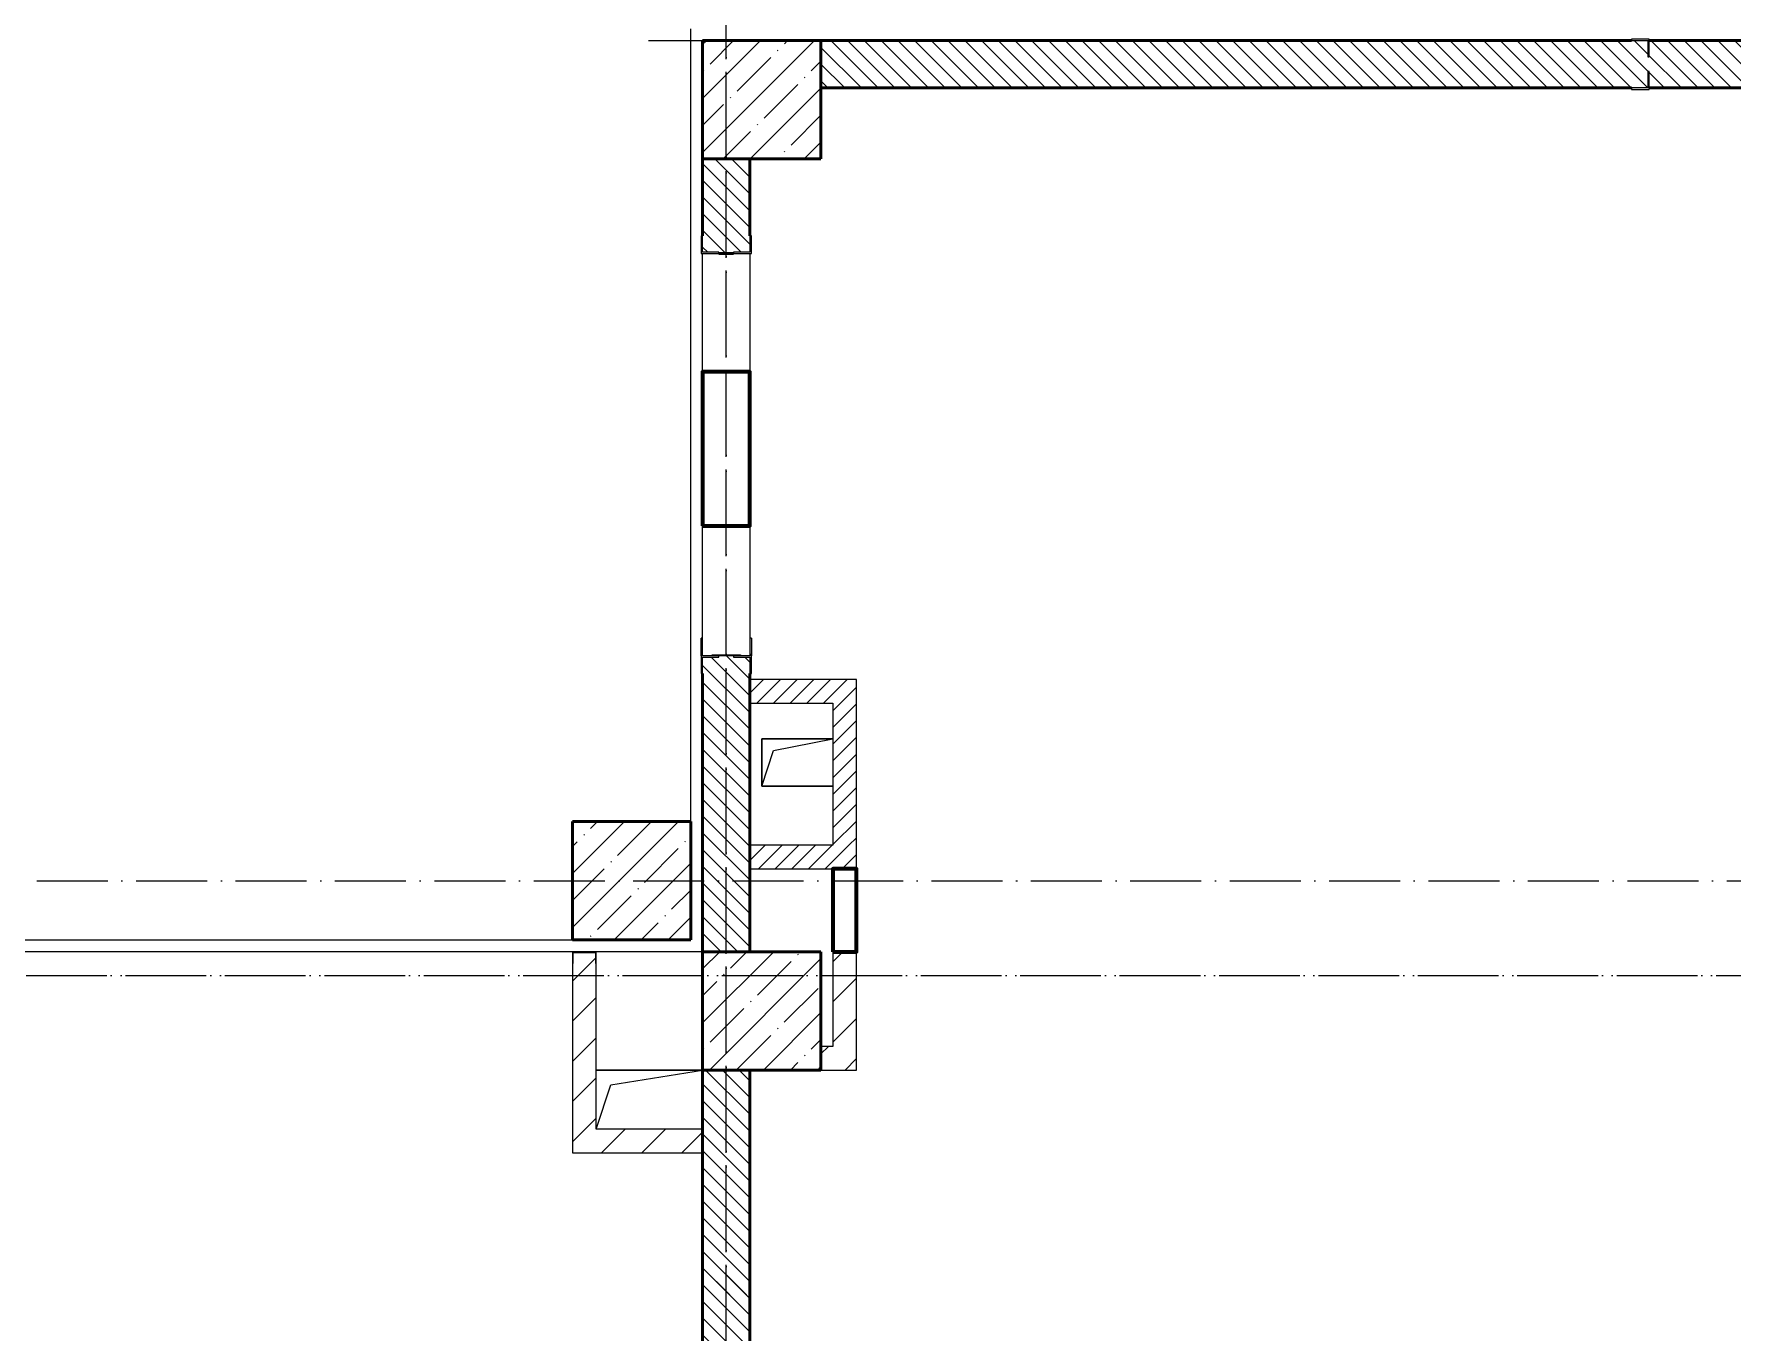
# Model space of a CAD drawing. Header units: millimetres. Extents: x -356862 to 418287, y 0 to 839748.
# Drawn here: x 74833 to 82008, y 500340 to 505825 of the extents above; entities that cross this region are included whole.
import ezdxf

# ---------------------------------------------------------------- set-up
doc = ezdxf.new("R2010")
doc.units = ezdxf.units.MM
doc.linetypes.add('50_200_ШТРИХ_1Т_ш5_п1_п1_', pattern=[700, 500, -100, 0, -100])
for name, color, linetype, lineweight in [('9.7) Заделка 956 шт', 6, 'Continuous', 158), ('A-FLOR-____-OTLN', 7, 'Continuous', 9), ('A-GENM-____-MCUT', 7, 'Continuous', 25), ('A-GENM-____-OTLN', 7, 'Continuous', 9), ('A-GENM-____-OTLN-1', 7, 'Continuous', 25), ('A-WALL-____-MCUT', 7, 'Continuous', 13), ('A-WALL-____-MCUT-2', 7, 'Continuous', 50), ('A-WALL-____-PATT-1', 7, 'Continuous', 9), ('A-WALL-FNSH-MCUT-1', 7, 'Continuous', 9), ('I-WALL-____-OTLN', 7, 'Continuous', 9), ('S-COLS-____-MCUT', 7, 'Continuous', 50), ('S-COLS-____-OTLN', 7, 'Continuous', 9), ('S-GRID-____-OTLN-1', 7, '50_200_ШТРИХ_1Т_ш5_п1_п1_', 9)]:
    doc.layers.add(name, color=color, linetype=linetype, lineweight=lineweight)
pattern_1 = [(135, (-15591.663, 459015.94), (-35.35534, -35.35534), [])]
pattern_2 = [(45, (-93500, -46531.04), (-114.04925, 114.04925), []), (45, (-93385.95, -46531.04), (-114.04925, 114.04925), [201.613, -40.323, 3.353, -36.97])]
pattern_3 = [(45, (-93500, -42681.04), (-114.04925, 114.04925), []), (45, (-93385.95, -42681.04), (-114.04925, 114.04925), [201.613, -40.323, 3.353, -36.97])]
pattern_4 = [(45, (-92950, -43231.04), (-114.04925, 114.04925), []), (45, (-92835.95, -43231.04), (-114.04925, 114.04925), [201.613, -40.323, 3.353, -36.97])]
pattern_5 = [(45, (-15591.66, 459015.94), (-84.85281, 84.85281), [])]
pattern_6 = [(45, (-15591.663, 459015.94), (-35.35534, 35.35534), [])]
pattern_7 = [(135, (-15591.663, 459015.94), (-35.35534, -35.35534), [])]
pattern_8 = [(45, (-15591.66, 459015.94), (-84.85281, 84.85281), [])]
pattern_9 = [(45, (-15591.663, 459015.94), (-35.35534, 35.35534), [])]

# ---------------------------------------------------------------- blocks, each defined once
blk = doc.blocks.new('BSC_Колонна _Прямоугольная - 500х500-V116-АР1_План отверстий 2 этажа в осях 1-64_Ю-ЯЯ')
at = {"layer": 'S-COLS-____-OTLN'}
h = blk.add_hatch(dxfattribs=at)
h.set_pattern_fill('FP_129', color=256, style=0, pattern_type=2)
h.set_pattern_definition(pattern_2)
h.paths.add_polyline_path([(-250, -250), (250, -250), (250, 250), (-250, 250)], flags=0)
at = {"layer": 'S-COLS-____-MCUT'}
for p, q in [((250, 250), (-250, 250)), ((-250, 250), (-250, -250)), ((250, -250), (250, 250)), ((-250, -250), (250, -250))]:
    blk.add_line(p, q, dxfattribs=at)
blk = doc.blocks.new('BSC_Колонна _Прямоугольная - 500х500-V118-АР1_План отверстий 2 этажа в осях 1-64_Ю-ЯЯ')
at = {"layer": 'S-COLS-____-OTLN'}
h = blk.add_hatch(dxfattribs=at)
h.set_pattern_fill('FP_131', color=256, style=0, pattern_type=2)
h.set_pattern_definition(pattern_3)
h.paths.add_polyline_path([(-250, -250), (250, -250), (250, 250), (-250, 250), (-250, 13.8)], flags=0)
at = {"layer": 'S-COLS-____-MCUT'}
for p, q in [((250, 250), (-250, 250)), ((-250, 250), (-250, -250)), ((250, -250), (250, 250)), ((-250, -250), (250, -250))]:
    blk.add_line(p, q, dxfattribs=at)
blk = doc.blocks.new('BSC_Колонна _Прямоугольная - 500х500-V123-АР1_План отверстий 2 этажа в осях 1-64_Ю-ЯЯ')
at = {"layer": 'S-COLS-____-OTLN'}
h = blk.add_hatch(dxfattribs=at)
h.set_pattern_fill('FP_136', color=256, style=0, pattern_type=2)
h.set_pattern_definition(pattern_4)
h.paths.add_polyline_path([(-250, -250), (250, -250), (250, 250), (-250, 250)], flags=0)
at = {"layer": 'S-COLS-____-MCUT'}
for p, q in [((250, 250), (-250, 250)), ((-250, 250), (-250, -250)), ((250, -250), (250, 250)), ((-250, -250), (250, -250))]:
    blk.add_line(p, q, dxfattribs=at)
blk = doc.blocks.new('Фахверк_СКБ_Уголок - 200_3550-28267367-АР1_План отверстий 2 этажа в осях 1-64_Ю-ЯЯ')
at = {"layer": 'A-GENM-____-MCUT'}
for p, q in [((200, 156), (125, 156)), ((125, 156), (125, 81)), ((131, 81), (131, 150)), ((131, 150), (200, 150)), ((200, 150), (200, 156)), ((125, 81), (131, 81)), ((131, 19), (125, 19)), ((125, 19), (125, -56)), ((131, -50), (131, 19)), ((125, -56), (200, -56)), ((200, -50), (131, -50)), ((200, -56), (200, -50))]:
    blk.add_line(p, q, dxfattribs=at)
blk = doc.blocks.new('Фахверк_СКБ_Уголок - 200_3960-28268576-АР1_План отверстий 2 этажа в осях 1-64_Ю-ЯЯ')
at = {"layer": 'A-GENM-____-MCUT'}
for p, q in [((200, 156), (125, 156)), ((125, 156), (125, 81)), ((131, 81), (131, 150)), ((131, 150), (200, 150)), ((200, 150), (200, 156)), ((125, 81), (131, 81)), ((131, 19), (125, 19)), ((125, 19), (125, -56)), ((131, -50), (131, 19)), ((125, -56), (200, -56)), ((200, -50), (131, -50)), ((200, -56), (200, -50))]:
    blk.add_line(p, q, dxfattribs=at)
blk = doc.blocks.new('154_Стойка_СКБ_Уголок - СМ-2480_200-28346303-АР1_План отверстий 2 этажа в осях 1-64_Ю-ЯЯ')
at = {"layer": 'A-GENM-____-MCUT'}
for p, q in [((125, 156), (125, 81)), ((200, 156), (125, 156)), ((131, 81), (131, 150)), ((131, 150), (200, 150)), ((200, 150), (200, 156)), ((125, 81), (131, 81)), ((131, 19), (125, 19)), ((125, 19), (125, -56)), ((131, -50), (131, 19)), ((125, -56), (200, -56)), ((200, -50), (131, -50)), ((200, -56), (200, -50))]:
    blk.add_line(p, q, dxfattribs=at)
blk = doc.blocks.new('Стойка_Влож_Полоса боковая - Полоса-V150-АР1_План отверстий 2 этажа в осях 1-64_Ю-ЯЯ')
at = {"layer": 'A-GENM-____-OTLN'}
for p, q in [((-5, 60), (0, 60)), ((-5, -60), (-5, 60)), ((0, 31), (0, -31)), ((0, -60), (-5, -60))]:
    blk.add_line(p, q, dxfattribs=at)
blk = doc.blocks.new('Стойка_Влож_Уголок_Опорный - Уголок-28213941-АР1_План отверстий 2 этажа в осях 1-64_Ю-ЯЯ')
at = {"layer": 'A-GENM-____-OTLN'}
for p, q in [((-212, -6), (-212, 0)), ((0, 0), (0, -6)), ((-212, -75), (-212, -6)), ((-212, -6), (-206, -6)), ((-6, -6), (0, -6)), ((0, -6), (0, -75)), ((-212, -75), (-206, -75)), ((-6, -75), (0, -75))]:
    blk.add_line(p, q, dxfattribs=at)
blk = doc.blocks.new('154_Фахверк_СКБ_Швеллер - Тип_100_3960-28318856-АР1_План отверстий 2 этажа в осях 1-64_Ю-ЯЯ')
at = {"layer": 'A-GENM-____-MCUT'}
for p, q in [((175, 50), (125, 50)), ((125, 50), (125, -50)), ((128, 47), (175, 47)), ((128, -47), (128, 47)), ((175, 47), (175, 50)), ((125, -50), (175, -50)), ((175, -47), (128, -47)), ((175, -50), (175, -47))]:
    blk.add_line(p, q, dxfattribs=at)
blk = doc.blocks.new('AR_Отверстие прямоугольное _в плите_ - AR_Отверстие прямоугольное _в плите_-V160-АР1_План отверстий 2 этажа в осях 1-64_Ю-ЯЯ')
at = {"layer": 'A-GENM-____-OTLN'}
for p, q in [((150, 100), (-150, 100)), ((-150, 100), (-150, -100)), ((-100, 50), (150, 100)), ((-150, -100), (-100, 50)), ((-150, -100), (150, -100))]:
    blk.add_line(p, q, dxfattribs=at)
blk = doc.blocks.new('AR_Отверстие прямоугольное _в плите_ - AR_Отверстие прямоугольное _в плите_-30552830-АР1_План отверстий 2 этажа в осях 1-64_Ю-ЯЯ')
at = {"layer": 'A-GENM-____-OTLN'}
for p, q in [((225, 125), (-225, 125)), ((-162.5, 62.5), (225, 125)), ((-225, -125), (-162.5, 62.5))]:
    blk.add_line(p, q, dxfattribs=at)
blk = doc.blocks.new('BSC_Колонна _Прямоугольная - 500х500-V120-АР1_План отверстий 2 этажа в осях 1-64_А-ГГ')
at = {"layer": 'S-COLS-____-OTLN'}
h = blk.add_hatch(dxfattribs=at)
h.set_pattern_fill('FP_150', color=256, style=0, pattern_type=2)
h.set_pattern_definition(pattern_2)
h.paths.add_polyline_path([(-250, -250), (250, -250), (250, 250), (-250, 250)], flags=0)
at = {"layer": 'S-COLS-____-MCUT'}
for p, q in [((250, 250), (-250, 250)), ((-250, 250), (-250, -250)), ((250, -250), (250, 250)), ((-250, -250), (250, -250))]:
    blk.add_line(p, q, dxfattribs=at)
blk = doc.blocks.new('BSC_Колонна _Прямоугольная - 500х500-V122-АР1_План отверстий 2 этажа в осях 1-64_А-ГГ')
at = {"layer": 'S-COLS-____-OTLN'}
h = blk.add_hatch(dxfattribs=at)
h.set_pattern_fill('FP_152', color=256, style=0, pattern_type=2)
h.set_pattern_definition(pattern_3)
h.paths.add_polyline_path([(-250, -250), (250, -250), (250, 250), (-250, 250)], flags=0)
at = {"layer": 'S-COLS-____-MCUT'}
for p, q in [((250, 250), (-250, 250)), ((-250, 250), (-250, -250)), ((250, -250), (250, 250)), ((-250, -250), (250, -250))]:
    blk.add_line(p, q, dxfattribs=at)
blk = doc.blocks.new('BSC_Колонна _Прямоугольная - 500х500-V127-АР1_План отверстий 2 этажа в осях 1-64_А-ГГ')
at = {"layer": 'S-COLS-____-OTLN'}
h = blk.add_hatch(dxfattribs=at)
h.set_pattern_fill('FP_157', color=256, style=0, pattern_type=2)
h.set_pattern_definition(pattern_4)
h.paths.add_polyline_path([(-250, -250), (250, -250), (250, 250), (-250, 250)], flags=0)
at = {"layer": 'S-COLS-____-MCUT'}
for p, q in [((250, 250), (-250, 250)), ((-250, 250), (-250, -250)), ((250, -250), (250, 250)), ((-250, -250), (250, -250))]:
    blk.add_line(p, q, dxfattribs=at)
blk = doc.blocks.new('Фахверк_СКБ_Уголок - 200_3550-28267367-АР1_План отверстий 2 этажа в осях 1-64_А-ГГ')
at = {"layer": 'A-GENM-____-MCUT'}
for p, q in [((200, 156), (125, 156)), ((125, 156), (125, 81)), ((131, 81), (131, 150)), ((131, 150), (200, 150)), ((200, 150), (200, 156)), ((125, 81), (131, 81)), ((131, 19), (125, 19)), ((125, 19), (125, -56)), ((131, -50), (131, 19)), ((125, -56), (200, -56)), ((200, -50), (131, -50)), ((200, -56), (200, -50))]:
    blk.add_line(p, q, dxfattribs=at)
blk = doc.blocks.new('Фахверк_СКБ_Уголок - 200_3960-28268576-АР1_План отверстий 2 этажа в осях 1-64_А-ГГ')
at = {"layer": 'A-GENM-____-MCUT'}
for p, q in [((200, 156), (125, 156)), ((125, 156), (125, 81)), ((131, 81), (131, 150)), ((131, 150), (200, 150)), ((200, 150), (200, 156)), ((125, 81), (131, 81)), ((131, 19), (125, 19)), ((125, 19), (125, -56)), ((131, -50), (131, 19)), ((125, -56), (200, -56)), ((200, -50), (131, -50)), ((200, -56), (200, -50))]:
    blk.add_line(p, q, dxfattribs=at)
blk = doc.blocks.new('154_Стойка_СКБ_Уголок - СМ-2480_200-28346303-АР1_План отверстий 2 этажа в осях 1-64_А-ГГ')
at = {"layer": 'A-GENM-____-MCUT'}
for p, q in [((125, 156), (125, 81)), ((200, 156), (125, 156)), ((131, 81), (131, 150)), ((131, 150), (200, 150)), ((200, 150), (200, 156)), ((125, 81), (131, 81)), ((131, 19), (125, 19)), ((125, 19), (125, -56)), ((131, -50), (131, 19)), ((125, -56), (200, -56)), ((200, -50), (131, -50)), ((200, -56), (200, -50))]:
    blk.add_line(p, q, dxfattribs=at)
blk = doc.blocks.new('Стойка_Влож_Полоса боковая - Полоса-28213942-АР1_План отверстий 2 этажа в осях 1-64_А-ГГ')
at = {"layer": 'A-GENM-____-OTLN'}
for p, q in [((-5, 60), (0, 60)), ((-5, -60), (-5, 60)), ((0, 31), (0, -31)), ((0, -60), (-5, -60))]:
    blk.add_line(p, q, dxfattribs=at)
blk = doc.blocks.new('Стойка_Влож_Уголок_Опорный - Уголок-28213941-АР1_План отверстий 2 этажа в осях 1-64_А-ГГ')
at = {"layer": 'A-GENM-____-OTLN'}
for p, q in [((-212, -6), (-212, 0)), ((0, 0), (0, -6)), ((-212, -75), (-212, -6)), ((-212, -6), (-206, -6)), ((-6, -6), (0, -6)), ((0, -6), (0, -75)), ((-212, -75), (-206, -75)), ((-6, -75), (0, -75))]:
    blk.add_line(p, q, dxfattribs=at)
blk = doc.blocks.new('154_Фахверк_СКБ_Швеллер - Тип_100_3960-28318856-АР1_План отверстий 2 этажа в осях 1-64_А-ГГ')
at = {"layer": 'A-GENM-____-MCUT'}
for p, q in [((175, 50), (125, 50)), ((125, 50), (125, -50)), ((128, 47), (175, 47)), ((128, -47), (128, 47)), ((175, 47), (175, 50)), ((125, -50), (175, -50)), ((175, -47), (128, -47)), ((175, -50), (175, -47))]:
    blk.add_line(p, q, dxfattribs=at)
blk = doc.blocks.new('AR_Отверстие прямоугольное _в плите_ - AR_Отверстие прямоугольное _в плите_-30423629-АР1_План отверстий 2 этажа в осях 1-64_А-ГГ')
at = {"layer": 'A-GENM-____-OTLN'}
for p, q in [((150, 100), (-150, 100)), ((-150, 100), (-150, -100)), ((-100, 50), (150, 100)), ((-150, -100), (-100, 50)), ((-150, -100), (150, -100))]:
    blk.add_line(p, q, dxfattribs=at)
blk = doc.blocks.new('AR_Отверстие прямоугольное _в плите_ - AR_Отверстие прямоугольное _в плите_-30552830-АР1_План отверстий 2 этажа в осях 1-64_А-ГГ')
at = {"layer": 'A-GENM-____-OTLN'}
for p, q in [((225, 125), (-225, 125)), ((-162.5, 62.5), (225, 125)), ((-225, -125), (-162.5, 62.5))]:
    blk.add_line(p, q, dxfattribs=at)
blk = doc.blocks.new('2этаж')
at = {"layer": 'S-GRID-____-OTLN-1', "color": 251, "ltscale": 0.6, "true_color": 0x636466}
for p, q in [((77758.3, 498997), (77758.3, 549908.8)), ((77758.3, 454533.3), (77758.3, 508896.9)), ((77429.6, 505797), (88322.4, 505797)), ((77429.6, 505797), (88322.4, 505797)), ((58880.7, 502247), (88334.7, 502247)), ((58880.7, 502247), (88334.7, 502247)), ((51735.1, 501847), (88482.7, 501847)), ((53374.4, 501847), (88482.7, 501847))]:
    blk.add_line(p, q, dxfattribs=at)

msp = doc.modelspace()

# ---------------------------------------------------------------- hatches: boundary and pattern name
at = {"layer": 'A-WALL-____-PATT-1'}
h = msp.add_hatch(dxfattribs=at)
h.set_pattern_fill('FP_6', color=256, style=0, pattern_type=2)
h.set_pattern_definition(pattern_1)
h.paths.add_polyline_path([(85158.3366, 505596.983), (85158.3366, 505796.983), (81658.3366, 505796.983), (81658.3366, 505727.983), (81652.3366, 505727.983), (81652.3366, 505796.983), (78158.3366, 505796.983), (78158.3366, 505596.983), (81652.3366, 505596.983), (81652.3366, 505665.983), (81658.3366, 505665.983), (81658.3366, 505596.983), (85140.6936, 505596.983)], flags=0)
h = msp.add_hatch(dxfattribs=at)
h.set_pattern_fill('FP_6', color=256, style=0, pattern_type=2)
h.set_pattern_definition(pattern_7)
h.paths.add_polyline_path([(85158.3366, 505596.983), (85158.3366, 505796.983), (81658.3366, 505796.983), (81658.3366, 505727.983), (81652.3366, 505727.983), (81652.3366, 505796.983), (78158.3366, 505796.983), (78158.3366, 505596.983), (81652.3366, 505596.983), (81652.3366, 505665.983), (81658.3366, 505665.983), (81658.3366, 505596.983), (85140.1114, 505596.983)], flags=0)
h = msp.add_hatch(dxfattribs=at)
h.set_pattern_fill('FP_6', color=256, style=0, pattern_type=2)
h.set_pattern_definition(pattern_1)
h.paths.add_polyline_path([(77698.3366, 501946.983), (77858.3366, 501946.983), (77857.3766, 503190.983), (77789.3366, 503190.983), (77789.3366, 503196.983), (77727.3366, 503196.983), (77727.3366, 503190.983), (77658.3366, 503190.983), (77658.3366, 501946.983)], flags=0)
h.paths.add_polyline_path([(77789.3366, 504896.983), (77789.3366, 504902.983), (77858.3366, 504902.983), (77858.3366, 505296.983), (77658.3366, 505296.983), (77658.3366, 504902.983), (77727.3366, 504902.983), (77727.3366, 504896.983)], flags=0)
h = msp.add_hatch(dxfattribs=at)
h.set_pattern_fill('FP_6', color=256, style=0, pattern_type=2)
h.set_pattern_definition(pattern_7)
h.paths.add_polyline_path([(77658.3366, 501946.983), (77858.3366, 501946.983), (77857.3766, 503190.983), (77789.3366, 503190.983), (77789.3366, 503196.983), (77727.3366, 503196.983), (77727.3366, 503190.983), (77658.3366, 503190.983), (77658.3366, 502751.5493)], flags=0)
h.paths.add_polyline_path([(77789.3366, 504896.983), (77789.3366, 504902.983), (77858.3366, 504902.983), (77858.3366, 505296.983), (77658.3366, 505296.983), (77658.3366, 504902.983), (77727.3366, 504902.983), (77727.3366, 504896.983)], flags=0)
h = msp.add_hatch(dxfattribs=at)
h.set_pattern_fill('FP_5', color=256, style=0, pattern_type=2)
h.set_pattern_definition(pattern_6)
h.paths.add_polyline_path([(78308.3366, 502996.983), (78308.3366, 503096.983), (77858.3366, 503096.983), (77858.3366, 502996.983), (78208.3366, 502996.983)], flags=0)
h = msp.add_hatch(dxfattribs=at)
h.set_pattern_fill('FP_5', color=256, style=0, pattern_type=2)
h.set_pattern_definition(pattern_9)
h.paths.add_polyline_path([(78308.3366, 502996.983), (78308.3366, 503096.983), (77858.3366, 503096.983), (77858.3366, 502996.983), (78208.3366, 502996.983)], flags=0)
h = msp.add_hatch(dxfattribs=at)
h.set_pattern_fill('FP_5', color=256, style=0, pattern_type=2)
h.set_pattern_definition(pattern_6)
h.paths.add_polyline_path([(78308.3366, 502396.983), (78308.3366, 502996.983), (78208.3366, 502996.983), (78208.3366, 502396.983)], flags=0)
h = msp.add_hatch(dxfattribs=at)
h.set_pattern_fill('FP_5', color=256, style=0, pattern_type=2)
h.set_pattern_definition(pattern_9)
h.paths.add_polyline_path([(78308.3366, 502396.983), (78308.3366, 502996.983), (78208.3366, 502996.983), (78208.3366, 502396.983)], flags=0)
h = msp.add_hatch(dxfattribs=at)
h.set_pattern_fill('FP_5', color=256, style=0, pattern_type=2)
h.set_pattern_definition(pattern_6)
h.paths.add_polyline_path([(78308.3366, 502296.983), (78308.3366, 502396.983), (77858.3366, 502396.983), (77858.3366, 502296.983), (78208.3366, 502296.983)], flags=0)
h = msp.add_hatch(dxfattribs=at)
h.set_pattern_fill('FP_5', color=256, style=0, pattern_type=2)
h.set_pattern_definition(pattern_9)
h.paths.add_polyline_path([(78308.3366, 502296.983), (78308.3366, 502396.983), (77858.3366, 502396.983), (77858.3366, 502296.983), (78208.3366, 502296.983)], flags=0)
h = msp.add_hatch(dxfattribs=at)
h.set_pattern_fill('FP_4', color=256, style=0, pattern_type=2)
h.set_pattern_definition(pattern_5)
h.paths.add_polyline_path([(77208.3366, 501096.983), (77208.3366, 501896.983), (77205.3366, 501896.983), (77205.3366, 501943.983), (77111.3366, 501943.983), (77111.3366, 501896.983), (77108.3366, 501896.983), (77108.3366, 501096.983)], flags=0)
h = msp.add_hatch(dxfattribs=at)
h.set_pattern_fill('FP_4', color=256, style=0, pattern_type=2)
h.set_pattern_definition(pattern_8)
h.paths.add_polyline_path([(77208.3366, 501096.983), (77208.3366, 501896.983), (77205.3366, 501896.983), (77205.3366, 501943.983), (77111.3366, 501943.983), (77111.3366, 501896.983), (77108.3366, 501896.983), (77108.3366, 501096.983)], flags=0)
h = msp.add_hatch(dxfattribs=at)
h.set_pattern_fill('FP_4', color=256, style=0, pattern_type=2)
h.set_pattern_definition(pattern_5)
h.paths.add_polyline_path([(78308.3366, 501546.983), (78308.3366, 501946.983), (78208.3366, 501946.983), (78208.3366, 501546.983)], flags=0)
h = msp.add_hatch(dxfattribs=at)
h.set_pattern_fill('FP_4', color=256, style=0, pattern_type=2)
h.set_pattern_definition(pattern_8)
h.paths.add_polyline_path([(78308.3366, 501546.983), (78308.3366, 501946.983), (78208.3366, 501946.983), (78208.3366, 501546.983)], flags=0)
h = msp.add_hatch(dxfattribs=at)
h.set_pattern_fill('FP_4', color=256, style=0, pattern_type=2)
h.set_pattern_definition(pattern_5)
h.paths.add_polyline_path([(78308.3366, 501446.983), (78308.3366, 501546.983), (78158.3366, 501546.983), (78158.3366, 501446.983)], flags=0)
h = msp.add_hatch(dxfattribs=at)
h.set_pattern_fill('FP_4', color=256, style=0, pattern_type=2)
h.set_pattern_definition(pattern_8)
h.paths.add_polyline_path([(78308.3366, 501446.983), (78308.3366, 501546.983), (78158.3366, 501546.983), (78158.3366, 501446.983)], flags=0)
h = msp.add_hatch(dxfattribs=at)
h.set_pattern_fill('FP_6', color=256, style=0, pattern_type=2)
h.set_pattern_definition(pattern_1)
h.paths.add_polyline_path([(77658.3366, 500496.983), (77858.3366, 500496.983), (77858.3366, 501446.983), (77658.3366, 501446.983)], flags=0)
h = msp.add_hatch(dxfattribs=at)
h.set_pattern_fill('FP_6', color=256, style=0, pattern_type=2)
h.set_pattern_definition(pattern_7)
h.paths.add_polyline_path([(77658.3366, 496596.983), (77858.3366, 496596.983), (77858.3366, 497071.983), (77658.3366, 497071.983)], flags=0)
h.paths.add_polyline_path([(77858.3366, 497471.983), (77858.3366, 498340.983), (77789.3366, 498340.983), (77789.3366, 498346.983), (77727.3366, 498346.983), (77727.3366, 498340.983), (77658.3366, 498340.983), (77658.3366, 497471.983), (77771.2399, 497471.983)], flags=0)
h.paths.add_polyline_path([(77727.3366, 499246.983), (77789.3366, 499246.983), (77789.3366, 499252.983), (77858.3366, 499252.983), (77858.3366, 501446.983), (77658.3366, 501446.983), (77658.3366, 499252.983), (77727.3366, 499252.983)], flags=0)
h = msp.add_hatch(dxfattribs=at)
h.set_pattern_fill('FP_4', color=256, style=0, pattern_type=2)
h.set_pattern_definition(pattern_5)
h.paths.add_polyline_path([(77658.3366, 501096.983), (77658.3366, 501196.983), (77208.3366, 501196.983), (77208.3366, 501096.983)], flags=0)
h = msp.add_hatch(dxfattribs=at)
h.set_pattern_fill('FP_4', color=256, style=0, pattern_type=2)
h.set_pattern_definition(pattern_8)
h.paths.add_polyline_path([(77658.3366, 501096.983), (77658.3366, 501196.983), (77208.3366, 501196.983), (77208.3366, 501096.983)], flags=0)

# ---------------------------------------------------------------- linework, layer by layer
at = {"layer": '9.7) Заделка 956 шт'}
for points in [[(77658.3366, 503746.983), (77858.3366, 503746.983), (77858.3366, 504396.983), (77658.3366, 504396.983)], [(78208.3366, 501946.983), (78308.3366, 501946.983), (78308.3366, 502296.983), (78208.3366, 502296.983)]]:
    msp.add_lwpolyline(points, close=True, dxfattribs=at)
at = {"layer": 'A-FLOR-____-OTLN'}
for p, q in [((77608.3366, 502496.983), (77608.3366, 505846.983)), ((77608.3366, 502496.983), (77608.3366, 505846.983)), ((77908.3366, 502846.983), (78208.3366, 502846.983)), ((77908.3366, 502646.983), (77908.3366, 502846.983)), ((77908.3366, 502846.983), (78208.3366, 502846.983)), ((77908.3366, 502646.983), (77908.3366, 502846.983)), ((78208.3366, 502646.983), (77908.3366, 502646.983)), ((78208.3366, 502646.983), (77908.3366, 502646.983)), ((73658.3366, 501996.983), (77108.3366, 501996.983)), ((73658.3366, 501996.983), (77108.3366, 501996.983)), ((77108.3366, 501946.983), (73658.3366, 501946.983)), ((77108.3366, 501946.983), (73658.3366, 501946.983)), ((77658.3366, 501946.983), (77208.3366, 501946.983)), ((77658.3366, 501946.983), (77208.3366, 501946.983)), ((77208.3366, 501446.983), (77658.3366, 501446.983)), ((77208.3366, 501446.983), (77658.3366, 501446.983))]:
    msp.add_line(p, q, dxfattribs=at)
at = {"layer": 'A-WALL-____-MCUT'}
for p, q in [((81583.3366, 505796.983), (78158.3366, 505796.983)), ((85158.3366, 505796.983), (81658.3366, 505796.983)), ((78158.3366, 505596.983), (81583.3366, 505596.983)), ((81658.3366, 505596.983), (85158.3366, 505596.983)), ((77658.3366, 505296.983), (77658.3366, 504971.983)), ((77858.3366, 504971.983), (77858.3366, 505296.983)), ((77727.3366, 504896.983), (77789.3366, 504896.983)), ((77658.3366, 503121.983), (77658.3366, 501946.983)), ((77858.3366, 501946.983), (77858.3366, 503121.983)), ((77658.3366, 501446.983), (77658.3366, 500496.983)), ((77858.3366, 500496.983), (77858.3366, 501446.983))]:
    msp.add_line(p, q, dxfattribs=at)
at = {"layer": 'A-WALL-____-MCUT-2'}
for p, q in [((81583.3366, 505796.983), (78158.3366, 505796.983)), ((85158.3366, 505796.983), (81658.3366, 505796.983)), ((78158.3366, 505596.983), (81583.3366, 505596.983)), ((81658.3366, 505596.983), (85158.3366, 505596.983)), ((77658.3366, 505296.983), (77658.3366, 504971.983)), ((77858.3366, 504971.983), (77858.3366, 505296.983)), ((77727.3366, 504896.983), (77789.3366, 504896.983)), ((77658.3366, 503121.983), (77658.3366, 501946.983)), ((77858.3366, 501946.983), (77858.3366, 503121.983)), ((77658.3366, 501446.983), (77658.3366, 499321.983)), ((77858.3366, 499321.983), (77858.3366, 501446.983))]:
    msp.add_line(p, q, dxfattribs=at)
at = {"layer": 'A-WALL-FNSH-MCUT-1'}
for p, q in [((78308.3366, 503096.983), (77858.3366, 503096.983)), ((78308.3366, 503096.983), (77858.3366, 503096.983)), ((78308.3366, 502296.983), (78308.3366, 503096.983)), ((78308.3366, 502296.983), (78308.3366, 503096.983)), ((77858.3366, 502996.983), (78208.3366, 502996.983)), ((77858.3366, 502996.983), (78208.3366, 502996.983)), ((78208.3366, 502996.983), (78208.3366, 502396.983)), ((78208.3366, 502996.983), (78208.3366, 502396.983)), ((78208.3366, 502396.983), (77858.3366, 502396.983)), ((78208.3366, 502396.983), (77858.3366, 502396.983)), ((77858.3366, 502296.983), (78208.3366, 502296.983)), ((77858.3366, 502296.983), (78208.3366, 502296.983)), ((78208.3366, 501946.983), (78208.3366, 501546.983)), ((78208.3366, 501946.983), (78208.3366, 501546.983)), ((78308.3366, 501446.983), (78308.3366, 501946.983)), ((78308.3366, 501446.983), (78308.3366, 501946.983)), ((77108.3366, 501896.983), (77108.3366, 501096.983)), ((77108.3366, 501896.983), (77108.3366, 501096.983)), ((77208.3366, 501196.983), (77208.3366, 501896.983)), ((77208.3366, 501196.983), (77208.3366, 501896.983)), ((78208.3366, 501546.983), (78158.3366, 501546.983)), ((78208.3366, 501546.983), (78158.3366, 501546.983)), ((78158.3366, 501446.983), (78308.3366, 501446.983)), ((78158.3366, 501446.983), (78308.3366, 501446.983)), ((77658.3366, 501196.983), (77208.3366, 501196.983)), ((77658.3366, 501196.983), (77208.3366, 501196.983)), ((77108.3366, 501096.983), (77658.3366, 501096.983)), ((77108.3366, 501096.983), (77658.3366, 501096.983))]:
    msp.add_line(p, q, dxfattribs=at)
at = {"layer": 'I-WALL-____-OTLN'}
for p, q in [((77658.3366, 504396.983), (77658.3366, 504896.983)), ((77658.3366, 504396.983), (77658.3366, 504896.983)), ((77858.3366, 504896.983), (77858.3366, 504396.983)), ((77858.3366, 504896.983), (77858.3366, 504396.983)), ((77658.3366, 503196.983), (77658.3366, 503746.983)), ((77658.3366, 503196.983), (77658.3366, 503746.983)), ((77858.3366, 503746.983), (77858.3366, 503196.983)), ((77858.3366, 503746.983), (77858.3366, 503196.983))]:
    msp.add_line(p, q, dxfattribs=at)
at = {"layer": 'S-GRID-____-OTLN-1', "color": 251, "ltscale": 0.6, "true_color": 0x636466}
for p, q in [((77758.3366, 498996.983), (77758.3366, 549908.7924)), ((77758.3366, 498996.983), (77758.3366, 549908.7924)), ((77758.3366, 454533.3346), (77758.3366, 508896.9006)), ((77758.3366, 454533.3346), (77758.3366, 508896.9006)), ((77429.601, 505796.983), (88322.3584, 505796.983)), ((77429.601, 505796.983), (88322.3584, 505796.983)), ((77429.601, 505796.983), (88322.3584, 505796.983)), ((77429.601, 505796.983), (88322.3584, 505796.983)), ((58880.6511, 502246.983), (88334.747, 502246.983)), ((58880.6511, 502246.983), (88334.747, 502246.983)), ((58880.6511, 502246.983), (88334.747, 502246.983)), ((58880.6511, 502246.983), (88334.747, 502246.983)), ((51735.1071, 501846.983), (88482.7432, 501846.983)), ((51735.1071, 501846.983), (88482.7432, 501846.983)), ((53374.3699, 501846.983), (88482.7432, 501846.983)), ((53374.3699, 501846.983), (88482.7432, 501846.983))]:
    msp.add_line(p, q, dxfattribs=at)

# ---------------------------------------------------------------- block references
at = {"color": 18, "true_color": 0x000000}
msp.add_blockref('2этаж', (0, 0), dxfattribs=at)
at = {"layer": 'A-GENM-____-OTLN'}
for name, p, rotation in [('Стойка_Влож_Уголок_Опорный - Уголок-28213941-АР1_План отверстий 2 этажа в осях 1-64_Ю-ЯЯ', (77652.3366, 503196.983), 180), ('Стойка_Влож_Уголок_Опорный - Уголок-28213941-АР1_План отверстий 2 этажа в осях 1-64_А-ГГ', (77652.3366, 503196.983), 180), ('Стойка_Влож_Полоса боковая - Полоса-V150-АР1_План отверстий 2 этажа в осях 1-64_Ю-ЯЯ', (77758.3366, 503196.983), 269.9999999999999), ('Стойка_Влож_Полоса боковая - Полоса-28213942-АР1_План отверстий 2 этажа в осях 1-64_А-ГГ', (77758.3366, 503196.983), 269.9999999999999)]:
    msp.add_blockref(name, p, dxfattribs=dict(at, rotation=rotation))
for name, p in [('AR_Отверстие прямоугольное _в плите_ - AR_Отверстие прямоугольное _в плите_-V160-АР1_План отверстий 2 этажа в осях 1-64_Ю-ЯЯ', (78058.3366, 502746.983)), ('AR_Отверстие прямоугольное _в плите_ - AR_Отверстие прямоугольное _в плите_-30423629-АР1_План отверстий 2 этажа в осях 1-64_А-ГГ', (78058.3366, 502746.983)), ('AR_Отверстие прямоугольное _в плите_ - AR_Отверстие прямоугольное _в плите_-30552830-АР1_План отверстий 2 этажа в осях 1-64_Ю-ЯЯ', (77433.3366, 501321.983)), ('AR_Отверстие прямоугольное _в плите_ - AR_Отверстие прямоугольное _в плите_-30552830-АР1_План отверстий 2 этажа в осях 1-64_А-ГГ', (77433.3366, 501321.983))]:
    msp.add_blockref(name, p, dxfattribs=at)
at = {"layer": 'A-GENM-____-OTLN-1'}
for name, p, rotation in [('Фахверк_СКБ_Уголок - 200_3550-28267367-АР1_План отверстий 2 этажа в осях 1-64_Ю-ЯЯ', (81783.3366, 505746.983), 180), ('Фахверк_СКБ_Уголок - 200_3550-28267367-АР1_План отверстий 2 этажа в осях 1-64_А-ГГ', (81783.3366, 505746.983), 180), ('Фахверк_СКБ_Уголок - 200_3960-28268576-АР1_План отверстий 2 этажа в осях 1-64_Ю-ЯЯ', (77808.3366, 504771.983), 89.9999999999999), ('Фахверк_СКБ_Уголок - 200_3960-28268576-АР1_План отверстий 2 этажа в осях 1-64_А-ГГ', (77808.3366, 504771.983), 89.9999999999999), ('154_Стойка_СКБ_Уголок - СМ-2480_200-28346303-АР1_План отверстий 2 этажа в осях 1-64_Ю-ЯЯ', (77708.3366, 503321.983), 269.9999999999999), ('154_Стойка_СКБ_Уголок - СМ-2480_200-28346303-АР1_План отверстий 2 этажа в осях 1-64_А-ГГ', (77708.3366, 503321.983), 269.9999999999999), ('154_Фахверк_СКБ_Швеллер - Тип_100_3960-28318856-АР1_План отверстий 2 этажа в осях 1-64_Ю-ЯЯ', (77158.3366, 502071.983), 270), ('154_Фахверк_СКБ_Швеллер - Тип_100_3960-28318856-АР1_План отверстий 2 этажа в осях 1-64_А-ГГ', (77158.3366, 502071.983), 270)]:
    msp.add_blockref(name, p, dxfattribs=dict(at, rotation=rotation))
at = {"layer": 'S-COLS-____-OTLN'}
for name, p in [('BSC_Колонна _Прямоугольная - 500х500-V116-АР1_План отверстий 2 этажа в осях 1-64_Ю-ЯЯ', (77908.3366, 505546.983)), ('BSC_Колонна _Прямоугольная - 500х500-V120-АР1_План отверстий 2 этажа в осях 1-64_А-ГГ', (77908.3366, 505546.983)), ('BSC_Колонна _Прямоугольная - 500х500-V123-АР1_План отверстий 2 этажа в осях 1-64_Ю-ЯЯ', (77358.3366, 502246.983)), ('BSC_Колонна _Прямоугольная - 500х500-V127-АР1_План отверстий 2 этажа в осях 1-64_А-ГГ', (77358.3366, 502246.983)), ('BSC_Колонна _Прямоугольная - 500х500-V118-АР1_План отверстий 2 этажа в осях 1-64_Ю-ЯЯ', (77908.3366, 501696.983)), ('BSC_Колонна _Прямоугольная - 500х500-V122-АР1_План отверстий 2 этажа в осях 1-64_А-ГГ', (77908.3366, 501696.983))]:
    msp.add_blockref(name, p, dxfattribs=at)

doc.saveas('drawing.dxf')
